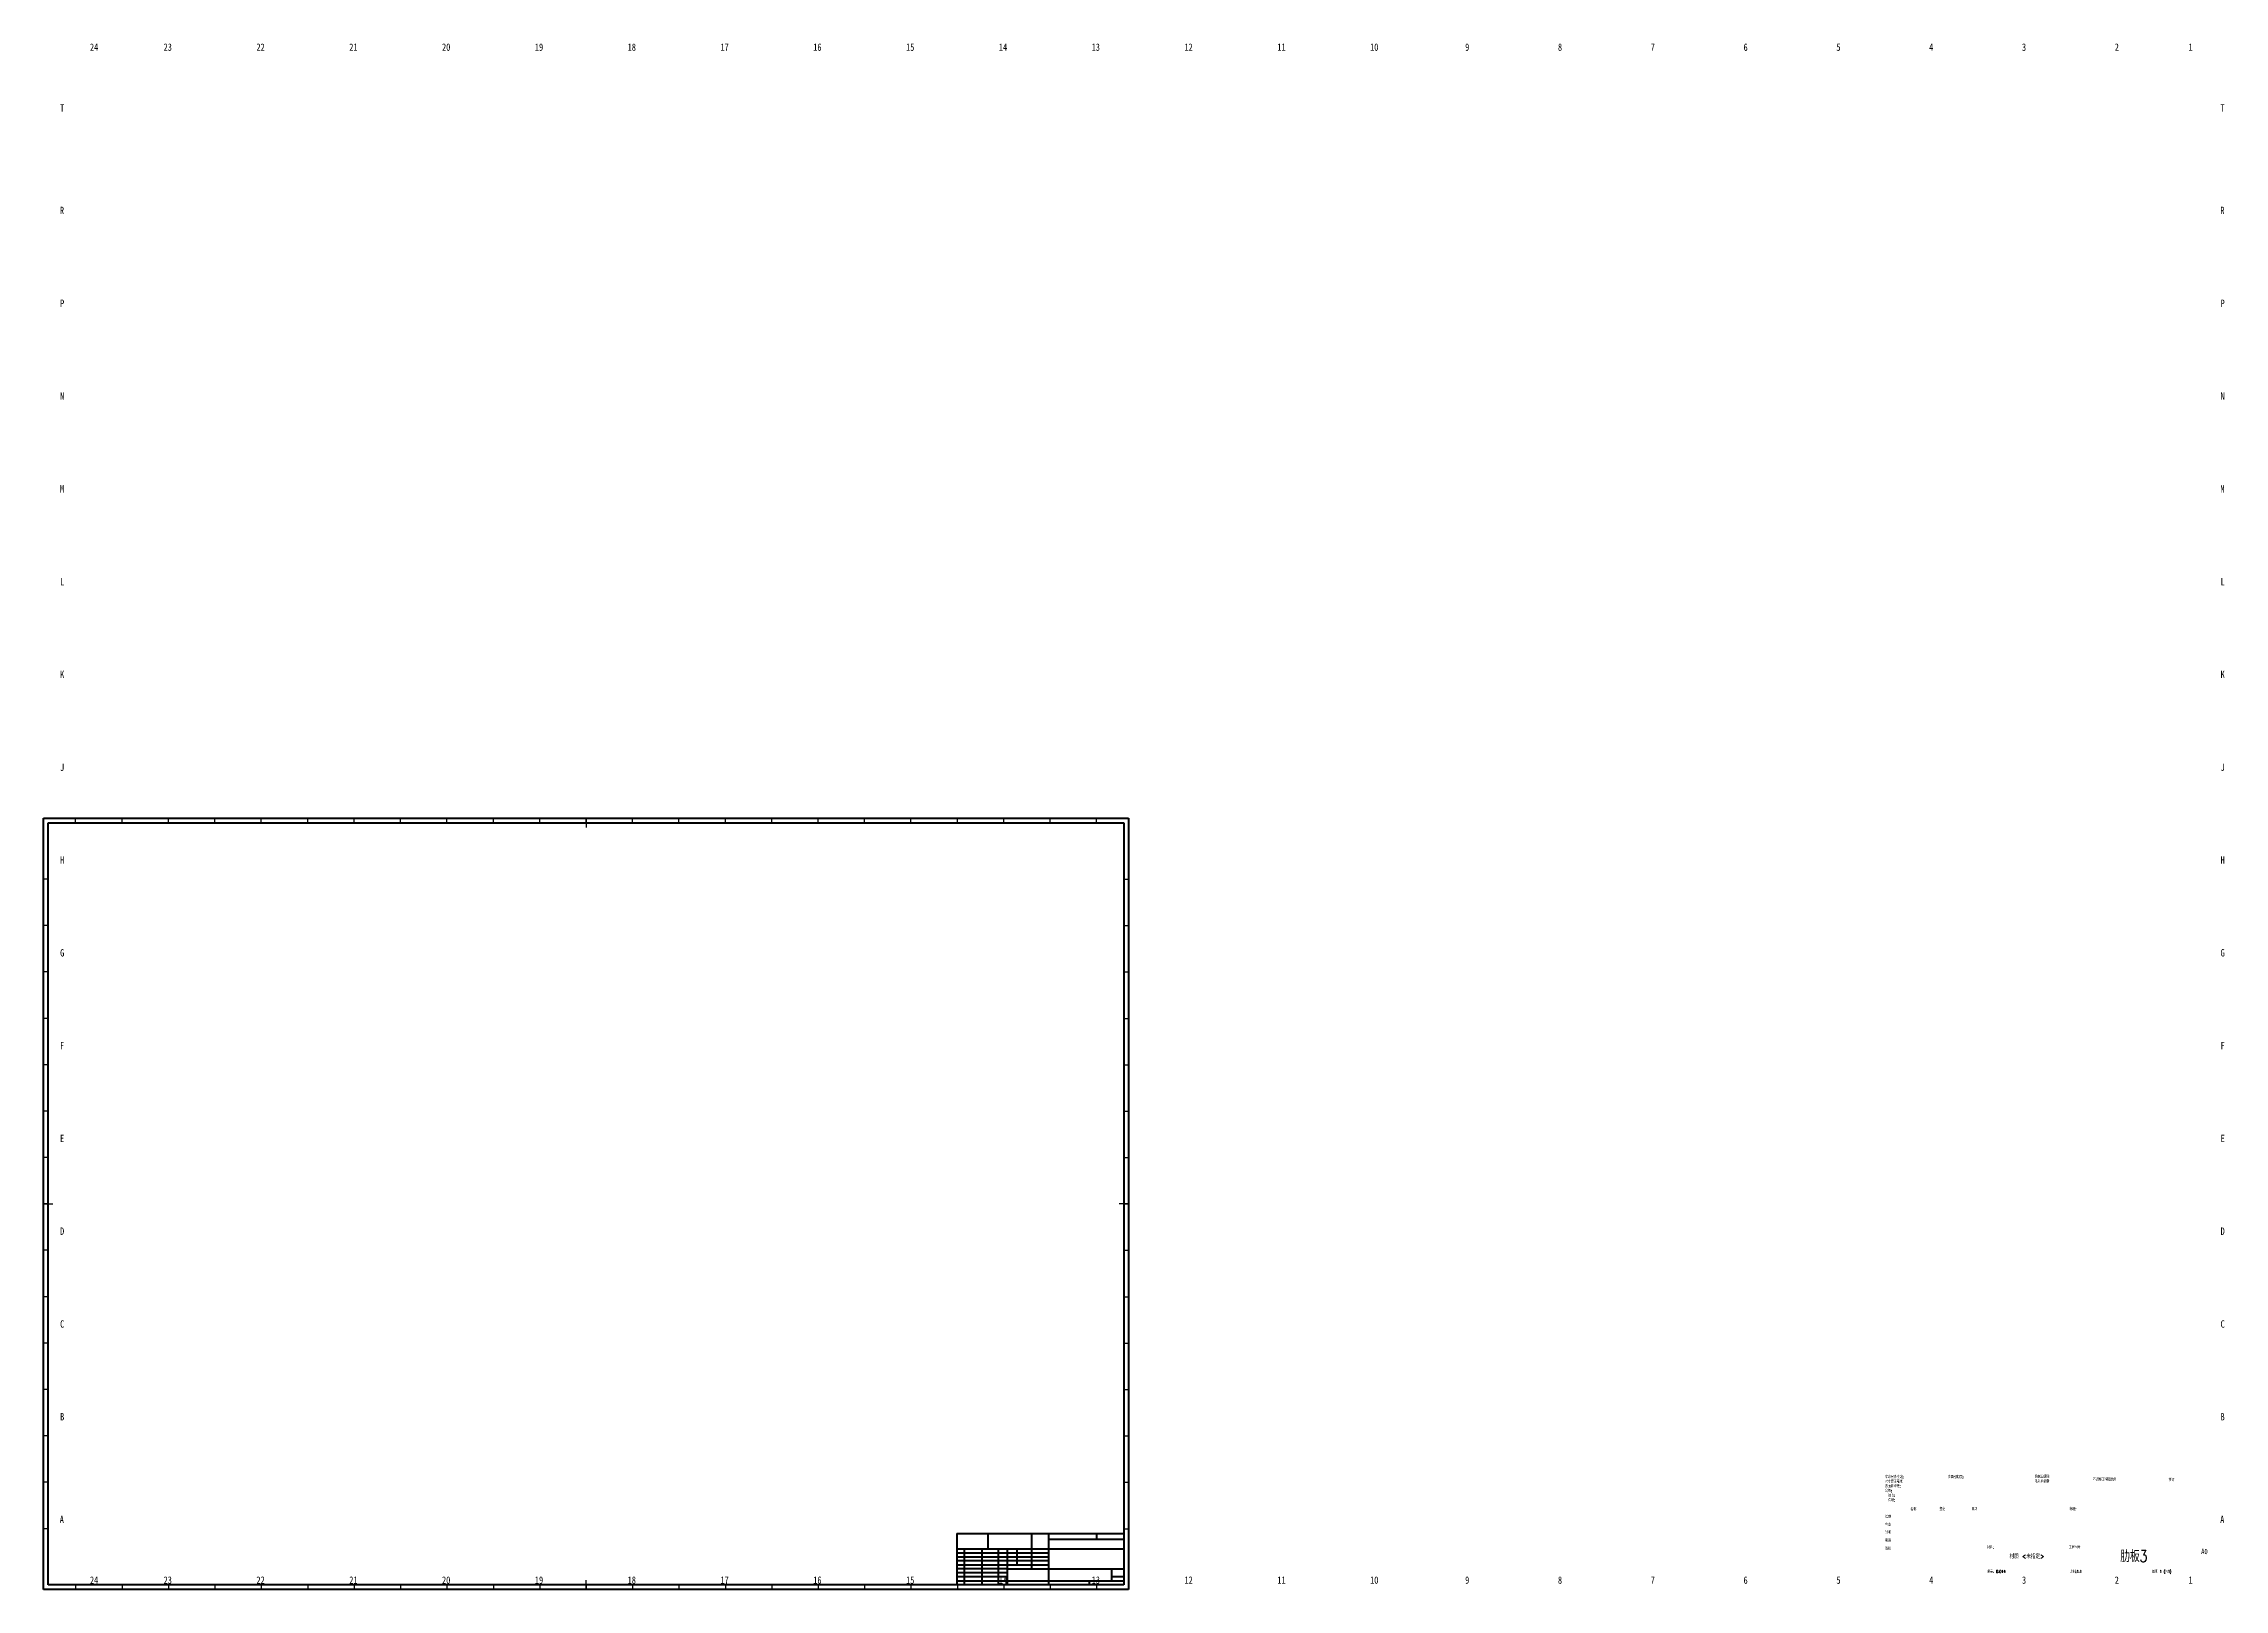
# Model space of a CAD drawing. Header units: millimetres. Extents: x 8 to 1182, y 2 to 835.
import ezdxf

# ---------------------------------------------------------------- set-up
doc = ezdxf.new("R2010")
doc.units = ezdxf.units.MM
doc.styles.add('SLDTEXTSTYLE0', font='TXT', dxfattribs={"width": 0.75})
doc.styles.add('SLDTEXTSTYLE1', font='TXT', dxfattribs={"width": 0.75, "bigfont": 'bigfont'})
doc.styles.add('SLDTEXTSTYLE2', font='TXT', dxfattribs={"width": 0.694444, "bigfont": 'bigfont'})

# ---------------------------------------------------------------- blocks, each defined once
blk = doc.blocks.new('SW_NOTE_0')
at = {"color": 0, "linetype": 'Continuous', "lineweight": 0, "char_height": 1.5, "attachment_point": 1, "style": 'SLDTEXTSTYLE1'}
for s, insert in [('除非另外指定:', (0, 1.9)), ('尺寸使用毫米', (0, -0.6)), ('表面粗糙度:', (0, -3.1)), ('公差:', (0, -5.6)), ('线性:', (1.7, -8.1)), ('角度:', (1.7, -10.6))]:
    blk.add_mtext(s, dxfattribs=dict(at, insert=insert))
blk = doc.blocks.new('SW_NOTE_1')
at = {"color": 0, "linetype": 'Continuous', "lineweight": 0, "char_height": 1.5, "attachment_point": 1, "style": 'SLDTEXTSTYLE1'}
for s, insert in [('将锐边清除', (0, 1.9)), ('毛刺并折断', (0, -0.6))]:
    blk.add_mtext(s, dxfattribs=dict(at, insert=insert))

msp = doc.modelspace()

# ---------------------------------------------------------------- linework, layer by layer
at = {"color": 7, "linetype": 'Continuous', "lineweight": 60}
for p, q in [((7.5, 2.5), (7.5, 418)), ((7.5, 418), (592, 418)), ((10, 5), (10, 415.5)), ((10, 415.5), (589.5, 415.5)), ((589.5, 415.5), (589.5, 5)), ((592, 418), (592, 2.5)), ((592, 2.5), (7.5, 2.5)), ((589.5, 5), (10, 5))]:
    msp.add_line(p, q, dxfattribs=at)
at = {"color": 7, "linetype": 'Continuous', "lineweight": 30}
for p, q in [((24.7, 415.5), (24.7, 418)), ((49.8, 415.5), (49.8, 418)), ((74.8, 415.5), (74.8, 418)), ((99.8, 415.5), (99.8, 418)), ((124.8, 415.5), (124.8, 418)), ((149.8, 415.5), (149.8, 418)), ((174.8, 415.5), (174.8, 418)), ((199.8, 415.5), (199.8, 418)), ((224.8, 415.5), (224.8, 418)), ((249.8, 415.5), (249.8, 418)), ((274.8, 415.5), (274.8, 418)), ((299.8, 418), (299.8, 413)), ((299.8, 415.5), (299.8, 418)), ((324.8, 415.5), (324.8, 418)), ((349.8, 415.5), (349.8, 418)), ((374.8, 415.5), (374.8, 418)), ((399.8, 415.5), (399.8, 418)), ((424.8, 415.5), (424.8, 418)), ((449.8, 415.5), (449.8, 418)), ((474.8, 415.5), (474.8, 418)), ((499.8, 415.5), (499.8, 418)), ((524.8, 415.5), (524.8, 418)), ((549.8, 415.5), (549.8, 418)), ((574.8, 415.5), (574.8, 418)), ((10, 385.2), (7.5, 385.2)), ((589.5, 385.2), (592, 385.2)), ((10, 360.2), (7.5, 360.2)), ((589.5, 360.2), (592, 360.2)), ((10, 335.2), (7.5, 335.2)), ((589.5, 335.2), (592, 335.2)), ((10, 310.2), (7.5, 310.2)), ((589.5, 310.2), (592, 310.2)), ((10, 285.2), (7.5, 285.2)), ((589.5, 285.2), (592, 285.2)), ((10, 260.2), (7.5, 260.2)), ((589.5, 260.2), (592, 260.2)), ((10, 235.2), (7.5, 235.2)), ((589.5, 235.2), (592, 235.2)), ((7.5, 210.2), (12.5, 210.2)), ((10, 210.2), (7.5, 210.2)), ((592, 210.2), (587, 210.2)), ((589.5, 210.2), (592, 210.2)), ((10, 185.2), (7.5, 185.2)), ((589.5, 185.2), (592, 185.2)), ((10, 160.2), (7.5, 160.2)), ((589.5, 160.2), (592, 160.2)), ((10, 135.2), (7.5, 135.2)), ((589.5, 135.2), (592, 135.2)), ((10, 110.2), (7.5, 110.2)), ((589.5, 110.2), (592, 110.2)), ((10, 85.2), (7.5, 85.2)), ((589.5, 85.2), (592, 85.2)), ((10, 60.2), (7.5, 60.2)), ((589.5, 60.2), (592, 60.2)), ((10, 35.2), (7.5, 35.2)), ((589.5, 35.2), (592, 35.2)), ((24.7, 5), (24.7, 2.5)), ((49.8, 5), (49.8, 2.5)), ((74.8, 5), (74.8, 2.5)), ((99.8, 5), (99.8, 2.5)), ((124.8, 5), (124.8, 2.5)), ((149.8, 5), (149.8, 2.5)), ((174.8, 5), (174.8, 2.5)), ((199.8, 5), (199.8, 2.5)), ((224.8, 5), (224.8, 2.5)), ((249.8, 5), (249.8, 2.5)), ((274.8, 5), (274.8, 2.5)), ((299.8, 2.5), (299.8, 7.5)), ((299.8, 5), (299.8, 2.5)), ((324.8, 5), (324.8, 2.5)), ((349.8, 5), (349.8, 2.5)), ((374.8, 5), (374.8, 2.5)), ((399.8, 5), (399.8, 2.5)), ((424.8, 5), (424.8, 2.5)), ((449.8, 5), (449.8, 2.5)), ((474.8, 5), (474.8, 2.5)), ((499.8, 5), (499.8, 2.5)), ((524.8, 5), (524.8, 2.5)), ((549.8, 5), (549.8, 2.5)), ((574.8, 5), (574.8, 2.5))]:
    msp.add_line(p, q, dxfattribs=at)
at = {"color": 7, "linetype": 'Continuous', "lineweight": 40}
for p, q in [((499.5, 32.6), (589.5, 32.6)), ((499.5, 32.6), (499.5, 5)), ((589.5, 24.1), (499.5, 24.1)), ((503.4, 24.1), (503.4, 5)), ((513, 24.1), (513, 5)), ((516.4, 24.1), (516.4, 32.6)), ((521.7, 24.1), (521.7, 5)), ((526.8, 5), (526.8, 24.1)), ((532, 15.6), (532, 24.1)), ((539.8, 32.6), (539.8, 13.5)), ((548.9, 32.6), (548.9, 5)), ((589.5, 29.4), (548.9, 29.4)), ((574.9, 29.4), (574.9, 32.6)), ((548.9, 22), (499.5, 22)), ((548.9, 19.9), (499.5, 19.9)), ((548.9, 17.8), (499.5, 17.8)), ((548.9, 15.6), (499.5, 15.6)), ((526.8, 13.5), (499.5, 13.5)), ((526.8, 13.5), (589.5, 13.5)), ((583, 7.1), (583, 13.5)), ((526.8, 11.4), (499.5, 11.4)), ((526.8, 9.2), (499.5, 9.2)), ((499.5, 7.1), (589.5, 7.1)), ((571, 5), (571, 7.1)), ((589.5, 9.2), (583, 9.2))]:
    msp.add_line(p, q, dxfattribs=at)

# ---------------------------------------------------------------- block references
at = {"color": 7, "linetype": 'Continuous', "lineweight": 0}
for name, p in [('SW_NOTE_0', (999.6, 62)), ('SW_NOTE_1', (1080.3, 62.1))]:
    msp.add_blockref(name, p, dxfattribs=at)

# ---------------------------------------------------------------- texts
for s, insert, char_height, attachment_point, style in [('24', (34.7, 835.5), 3.97, 2, 'SLDTEXTSTYLE0'), ('23', (74.4, 835.5), 3.97, 2, 'SLDTEXTSTYLE0'), ('22', (124.4, 835.5), 3.97, 2, 'SLDTEXTSTYLE0'), ('21', (174.4, 835.5), 3.97, 2, 'SLDTEXTSTYLE0'), ('20', (224.4, 835.5), 3.97, 2, 'SLDTEXTSTYLE0'), ('19', (274.4, 835.5), 3.97, 2, 'SLDTEXTSTYLE0'), ('18', (324.4, 835.5), 3.97, 2, 'SLDTEXTSTYLE0'), ('17', (374.4, 835.5), 3.97, 2, 'SLDTEXTSTYLE0'), ('16', (424.4, 835.5), 3.97, 2, 'SLDTEXTSTYLE0'), ('15', (474.4, 835.5), 3.97, 2, 'SLDTEXTSTYLE0'), ('14', (524.4, 835.5), 3.97, 2, 'SLDTEXTSTYLE0'), ('13', (574.4, 835.5), 3.97, 2, 'SLDTEXTSTYLE0'), ('12', (624.4, 835.5), 3.97, 2, 'SLDTEXTSTYLE0'), ('11', (674.4, 835.5), 3.97, 2, 'SLDTEXTSTYLE0'), ('10', (724.4, 835.5), 3.97, 2, 'SLDTEXTSTYLE0'), ('9', (774.5, 835.5), 3.97, 2, 'SLDTEXTSTYLE0'), ('8', (824.5, 835.5), 3.97, 2, 'SLDTEXTSTYLE0'), ('7', (874.5, 835.5), 3.97, 2, 'SLDTEXTSTYLE0'), ('6', (924.5, 835.5), 3.97, 2, 'SLDTEXTSTYLE0'), ('5', (974.5, 835.5), 3.97, 2, 'SLDTEXTSTYLE0'), ('4', (1024.5, 835.5), 3.97, 2, 'SLDTEXTSTYLE0'), ('3', (1074.5, 835.5), 3.97, 2, 'SLDTEXTSTYLE0'), ('2', (1124.5, 835.5), 3.97, 2, 'SLDTEXTSTYLE0'), ('1', (1164.2, 835.5), 3.97, 2, 'SLDTEXTSTYLE0'), ('T', (17.5, 802.7), 3.97, 2, 'SLDTEXTSTYLE0'), ('T', (1181.5, 802.7), 3.97, 2, 'SLDTEXTSTYLE0'), ('R', (17.4, 747.5), 3.97, 2, 'SLDTEXTSTYLE0'), ('R', (1181.4, 747.5), 3.97, 2, 'SLDTEXTSTYLE0'), ('P', (17.5, 697.5), 3.97, 2, 'SLDTEXTSTYLE0'), ('P', (1181.5, 697.5), 3.97, 2, 'SLDTEXTSTYLE0'), ('N', (17.5, 647.5), 3.97, 2, 'SLDTEXTSTYLE0'), ('N', (1181.5, 647.5), 3.97, 2, 'SLDTEXTSTYLE0'), ('M', (17.4, 597.5), 3.97, 2, 'SLDTEXTSTYLE0'), ('M', (1181.4, 597.5), 3.97, 2, 'SLDTEXTSTYLE0'), ('L', (17.5, 547.5), 3.97, 2, 'SLDTEXTSTYLE0'), ('L', (1181.5, 547.5), 3.97, 2, 'SLDTEXTSTYLE0'), ('K', (17.5, 497.5), 3.97, 2, 'SLDTEXTSTYLE0'), ('K', (1181.5, 497.5), 3.97, 2, 'SLDTEXTSTYLE0'), ('J', (17.5, 447.5), 3.97, 2, 'SLDTEXTSTYLE0'), ('J', (1181.5, 447.5), 3.97, 2, 'SLDTEXTSTYLE0'), ('H', (17.5, 397.5), 3.97, 2, 'SLDTEXTSTYLE0'), ('H', (1181.5, 397.5), 3.97, 2, 'SLDTEXTSTYLE0'), ('G', (17.5, 347.5), 3.97, 2, 'SLDTEXTSTYLE0'), ('G', (1181.5, 347.5), 3.97, 2, 'SLDTEXTSTYLE0'), ('F', (17.5, 297.5), 3.97, 2, 'SLDTEXTSTYLE0'), ('F', (1181.5, 297.5), 3.97, 2, 'SLDTEXTSTYLE0'), ('E', (17.5, 247.5), 3.97, 2, 'SLDTEXTSTYLE0'), ('E', (1181.5, 247.5), 3.97, 2, 'SLDTEXTSTYLE0'), ('D', (17.5, 197.5), 3.97, 2, 'SLDTEXTSTYLE0'), ('D', (1181.5, 197.5), 3.97, 2, 'SLDTEXTSTYLE0'), ('C', (17.5, 147.5), 3.97, 2, 'SLDTEXTSTYLE0'), ('C', (1181.5, 147.5), 3.97, 2, 'SLDTEXTSTYLE0'), ('B', (17.5, 97.5), 3.97, 2, 'SLDTEXTSTYLE0'), ('B', (1181.5, 97.5), 3.97, 2, 'SLDTEXTSTYLE0'), ('表面粗糙度:', (1033.4, 63.9), 1.5, 1, 'SLDTEXTSTYLE1'), ('不调整工程图比例', (1111.6, 62.5), 1.5, 1, 'SLDTEXTSTYLE1'), ('修订', (1152.3, 62.3), 1.5, 1, 'SLDTEXTSTYLE1'), ('A', (17.3, 42.2), 3.97, 2, 'SLDTEXTSTYLE0'), ('绘制', (999.7, 42.4), 1.5, 1, 'SLDTEXTSTYLE1'), ('检查', (999.6, 38.2), 1.5, 1, 'SLDTEXTSTYLE1'), ('名称', (1013.3, 46.5), 1.5, 1, 'SLDTEXTSTYLE1'), ('签名', (1029, 46.6), 1.5, 1, 'SLDTEXTSTYLE1'), ('日期', (1046.2, 46.6), 1.5, 1, 'SLDTEXTSTYLE1'), ('标题:', (1099, 46.6), 1.5, 1, 'SLDTEXTSTYLE1'), ('A', (1181.3, 42.2), 3.97, 2, 'SLDTEXTSTYLE0'), ('批准', (999.6, 34.2), 1.5, 1, 'SLDTEXTSTYLE1'), ('制造', (999.7, 29.7), 1.5, 1, 'SLDTEXTSTYLE1'), ('验检', (999.7, 25.3), 1.5, 1, 'SLDTEXTSTYLE1'), ('材料:', (1054.6, 26), 1.5, 1, 'SLDTEXTSTYLE1'), ('工程图号', (1098.6, 26), 1.5, 1, 'SLDTEXTSTYLE1'), ('肋板3', (1133.6, 23.6), 6.35, 2, 'SLDTEXTSTYLE1'), ('A0', (1169.9, 24.4), 2.91, 1, 'SLDTEXTSTYLE0'), ('重量: 0.014', (1054.6, 12.9), 1.5, 1, 'SLDTEXTSTYLE1'), ('材质 <未指定>', (1076, 21.5), 2.38, 2, 'SLDTEXTSTYLE1'), ('比例:1:1', (1099.1, 12.9), 1.5, 1, 'SLDTEXTSTYLE1'), ('图纸 1 (共1)', (1143.5, 12.9), 1.5, 1, 'SLDTEXTSTYLE2'), ('24', (34.7, 9.5), 3.97, 2, 'SLDTEXTSTYLE0'), ('23', (74.4, 9.5), 3.97, 2, 'SLDTEXTSTYLE0'), ('22', (124.4, 9.5), 3.97, 2, 'SLDTEXTSTYLE0'), ('21', (174.4, 9.5), 3.97, 2, 'SLDTEXTSTYLE0'), ('20', (224.4, 9.5), 3.97, 2, 'SLDTEXTSTYLE0'), ('19', (274.4, 9.5), 3.97, 2, 'SLDTEXTSTYLE0'), ('18', (324.4, 9.5), 3.97, 2, 'SLDTEXTSTYLE0'), ('17', (374.4, 9.5), 3.97, 2, 'SLDTEXTSTYLE0'), ('16', (424.4, 9.5), 3.97, 2, 'SLDTEXTSTYLE0'), ('15', (474.4, 9.5), 3.97, 2, 'SLDTEXTSTYLE0'), ('14', (524.4, 9.5), 3.97, 2, 'SLDTEXTSTYLE0'), ('13', (574.4, 9.5), 3.97, 2, 'SLDTEXTSTYLE0'), ('12', (624.4, 9.5), 3.97, 2, 'SLDTEXTSTYLE0'), ('11', (674.4, 9.5), 3.97, 2, 'SLDTEXTSTYLE0'), ('10', (724.4, 9.5), 3.97, 2, 'SLDTEXTSTYLE0'), ('9', (774.5, 9.5), 3.97, 2, 'SLDTEXTSTYLE0'), ('8', (824.5, 9.5), 3.97, 2, 'SLDTEXTSTYLE0'), ('7', (874.5, 9.5), 3.97, 2, 'SLDTEXTSTYLE0'), ('6', (924.5, 9.5), 3.97, 2, 'SLDTEXTSTYLE0'), ('5', (974.5, 9.5), 3.97, 2, 'SLDTEXTSTYLE0'), ('4', (1024.5, 9.5), 3.97, 2, 'SLDTEXTSTYLE0'), ('3', (1074.5, 9.5), 3.97, 2, 'SLDTEXTSTYLE0'), ('2', (1124.5, 9.5), 3.97, 2, 'SLDTEXTSTYLE0'), ('1', (1164.2, 9.5), 3.97, 2, 'SLDTEXTSTYLE0')]:
    msp.add_mtext(s, dxfattribs=dict(at, insert=insert, char_height=char_height, attachment_point=attachment_point, style=style))

doc.saveas('drawing.dxf')
